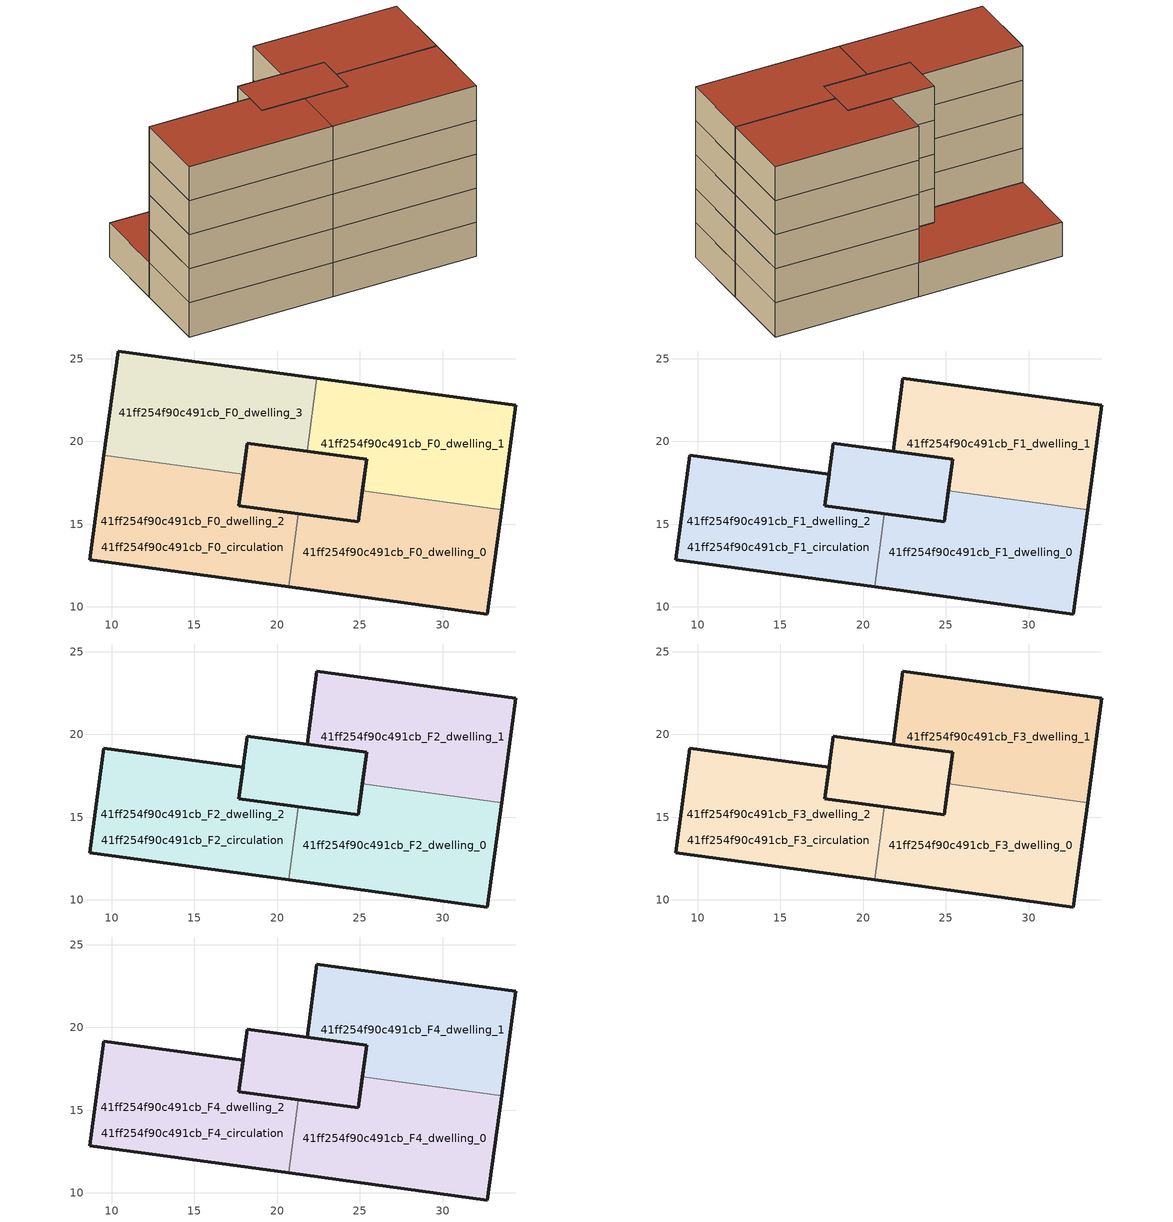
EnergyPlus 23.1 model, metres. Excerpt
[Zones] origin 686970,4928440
41ff254f90c491cb_F0_dwelling_0
 floor ground (EU_floor_Construction): 33.56,15.88 32.7,9.57 20.69,11.21 21.29,15.63 24.89,15.13 25.15,17.03 z0; 25.41,18.92 24.89,15.13 21.29,15.63 17.69,16.12 18.2,19.9 z0
 wall outside (EU_wall_Construction): 20.69,11.21 32.7,9.57 33.56,15.88 / 25.15,17.03 24.89,15.13 21.29,15.63 z0:3
 wall to 41ff254f90c491cb_F0_dwelling_1 (EU_wall_Construction): 33.56,15.88 25.15,17.03 z0:3
 wall to 41ff254f90c491cb_F0_dwelling_2 (EU_wall_Construction): 21.29,15.63 20.69,11.21 z0:3
41ff254f90c491cb_F0_dwelling_1
 floor ground (EU_floor_Construction): 34.42,22.18 33.56,15.88 25.15,17.03 25.41,18.92 21.81,19.41 22.41,23.82 z0
 wall outside (EU_wall_Construction): 33.56,15.88 34.42,22.18 22.41,23.82 / 21.81,19.41 25.41,18.92 25.15,17.03 z0:3
 wall to 41ff254f90c491cb_F0_dwelling_3 (EU_wall_Construction): 22.41,23.82 21.81,19.41 z0:3
41ff254f90c491cb_F0_dwelling_2
 floor ground (EU_floor_Construction): 21.29,15.63 20.69,11.21 8.67,12.85 9.53,19.16 17.94,18.01 17.69,16.12 z0; 25.41,18.92 24.89,15.13 21.29,15.63 17.69,16.12 18.2,19.9 z0
 wall outside (EU_wall_Construction): 9.53,19.16 8.67,12.85 20.69,11.21 / 21.29,15.63 17.69,16.12 17.94,18.01 z0:3
 wall to 41ff254f90c491cb_F0_dwelling_3 (EU_wall_Construction): 17.94,18.01 9.53,19.16 z0:3
41ff254f90c491cb_F0_dwelling_3
 floor ground (EU_floor_Construction): 22.41,23.82 21.81,19.41 18.2,19.9 17.94,18.01 9.53,19.16 10.39,25.46 z0
 wall outside (EU_wall_Construction): 17.94,18.01 18.2,19.9 21.81,19.41 / 22.41,23.82 10.39,25.46 9.53,19.16 z0:3
 roof outside (EU_roof_Construction): 21.81,19.41 22.41,23.82 10.39,25.46 9.53,19.16 17.94,18.01 18.2,19.9 z3
41ff254f90c491cb_F0_circulation
 floor ground (EU_floor_Construction): 33.56,15.88 32.7,9.57 20.69,11.21 21.29,15.63 24.89,15.13 25.15,17.03 z0; 25.41,18.92 24.89,15.13 21.29,15.63 17.69,16.12 18.2,19.9 z0; 21.29,15.63 20.69,11.21 8.67,12.85 9.53,19.16 17.94,18.01 17.69,16.12 z0
 wall outside (EU_wall_Construction): 18.2,19.9 17.69,16.12 24.89,15.13 25.41,18.92 18.2,19.9 z0:3
41ff254f90c491cb_F1_dwelling_0
 floor outside (EU_floor_Construction): 33.56,15.88 32.7,9.57 20.69,11.21 21.29,15.63 24.89,15.13 25.15,17.03 z3; 25.41,18.92 24.89,15.13 21.29,15.63 17.69,16.12 18.2,19.9 z3
 wall outside (EU_wall_Construction): 20.69,11.21 32.7,9.57 33.56,15.88 / 25.15,17.03 24.89,15.13 21.29,15.63 z3:6
 wall to 41ff254f90c491cb_F1_dwelling_1 (EU_wall_Construction): 33.56,15.88 25.15,17.03 z3:6
 wall to 41ff254f90c491cb_F1_dwelling_2 (EU_wall_Construction): 21.29,15.63 20.69,11.21 z3:6
41ff254f90c491cb_F1_dwelling_1
 floor to 41ff254f90c491cb_F0_dwelling_1 (EU_floor_Construction): 34.42,22.18 33.56,15.88 25.15,17.03 25.41,18.92 21.81,19.41 22.41,23.82 z3
 wall outside (EU_wall_Construction): 33.56,15.88 34.42,22.18 22.41,23.82 21.81,19.41 25.41,18.92 25.15,17.03 z3:6
41ff254f90c491cb_F1_dwelling_2
 floor to 41ff254f90c491cb_F0_dwelling_2 (EU_floor_Construction): 21.29,15.63 20.69,11.21 8.67,12.85 9.53,19.16 17.94,18.01 17.69,16.12 z3; 25.41,18.92 24.89,15.13 21.29,15.63 17.69,16.12 18.2,19.9 z3
 wall outside (EU_wall_Construction): 21.29,15.63 17.69,16.12 17.94,18.01 9.53,19.16 8.67,12.85 20.69,11.21 z3:6
41ff254f90c491cb_F1_circulation
 floor outside (EU_floor_Construction): 25.41,18.92 24.89,15.13 21.29,15.63 17.69,16.12 18.2,19.9 z3; 21.29,15.63 20.69,11.21 8.67,12.85 9.53,19.16 17.94,18.01 17.69,16.12 z3
 floor to 41ff254f90c491cb_F0_circulation (EU_floor_Construction): 33.56,15.88 32.7,9.57 20.69,11.21 21.29,15.63 24.89,15.13 25.15,17.03 z3
 wall outside (EU_wall_Construction): 18.2,19.9 17.69,16.12 24.89,15.13 25.41,18.92 18.2,19.9 z3:6
41ff254f90c491cb_F2_dwelling_0
 floor outside (EU_floor_Construction): 33.56,15.88 32.7,9.57 20.69,11.21 21.29,15.63 24.89,15.13 25.15,17.03 z6; 25.41,18.92 24.89,15.13 21.29,15.63 17.69,16.12 18.2,19.9 z6
 wall outside (EU_wall_Construction): 20.69,11.21 32.7,9.57 33.56,15.88 / 25.15,17.03 24.89,15.13 21.29,15.63 z6:9
 wall to 41ff254f90c491cb_F2_dwelling_1 (EU_wall_Construction): 33.56,15.88 25.15,17.03 z6:9
 wall to 41ff254f90c491cb_F2_dwelling_2 (EU_wall_Construction): 21.29,15.63 20.69,11.21 z6:9
41ff254f90c491cb_F2_dwelling_1
 floor to 41ff254f90c491cb_F1_dwelling_1 (EU_floor_Construction): 34.42,22.18 33.56,15.88 25.15,17.03 25.41,18.92 21.81,19.41 22.41,23.82 z6
 wall outside (EU_wall_Construction): 33.56,15.88 34.42,22.18 22.41,23.82 21.81,19.41 25.41,18.92 25.15,17.03 z6:9
41ff254f90c491cb_F2_dwelling_2
 floor to 41ff254f90c491cb_F1_dwelling_2 (EU_floor_Construction): 21.29,15.63 20.69,11.21 8.67,12.85 9.53,19.16 17.94,18.01 17.69,16.12 z6; 25.41,18.92 24.89,15.13 21.29,15.63 17.69,16.12 18.2,19.9 z6
 wall outside (EU_wall_Construction): 21.29,15.63 17.69,16.12 17.94,18.01 9.53,19.16 8.67,12.85 20.69,11.21 z6:9
41ff254f90c491cb_F2_circulation
 floor outside (EU_floor_Construction): 25.41,18.92 24.89,15.13 21.29,15.63 17.69,16.12 18.2,19.9 z6; 21.29,15.63 20.69,11.21 8.67,12.85 9.53,19.16 17.94,18.01 17.69,16.12 z6
 floor to 41ff254f90c491cb_F1_circulation (EU_floor_Construction): 33.56,15.88 32.7,9.57 20.69,11.21 21.29,15.63 24.89,15.13 25.15,17.03 z6
 wall outside (EU_wall_Construction): 18.2,19.9 17.69,16.12 24.89,15.13 25.41,18.92 18.2,19.9 z6:9
41ff254f90c491cb_F3_dwelling_0
 floor outside (EU_floor_Construction): 33.56,15.88 32.7,9.57 20.69,11.21 21.29,15.63 24.89,15.13 25.15,17.03 z9; 25.41,18.92 24.89,15.13 21.29,15.63 17.69,16.12 18.2,19.9 z9
 wall outside (EU_wall_Construction): 20.69,11.21 32.7,9.57 33.56,15.88 / 25.15,17.03 24.89,15.13 21.29,15.63 z9:12
 wall to 41ff254f90c491cb_F3_dwelling_1 (EU_wall_Construction): 33.56,15.88 25.15,17.03 z9:12
 wall to 41ff254f90c491cb_F3_dwelling_2 (EU_wall_Construction): 21.29,15.63 20.69,11.21 z9:12
41ff254f90c491cb_F3_dwelling_1
 floor to 41ff254f90c491cb_F2_dwelling_1 (EU_floor_Construction): 34.42,22.18 33.56,15.88 25.15,17.03 25.41,18.92 21.81,19.41 22.41,23.82 z9
 wall outside (EU_wall_Construction): 33.56,15.88 34.42,22.18 22.41,23.82 21.81,19.41 25.41,18.92 25.15,17.03 z9:12
41ff254f90c491cb_F3_dwelling_2
 floor to 41ff254f90c491cb_F2_dwelling_2 (EU_floor_Construction): 21.29,15.63 20.69,11.21 8.67,12.85 9.53,19.16 17.94,18.01 17.69,16.12 z9; 25.41,18.92 24.89,15.13 21.29,15.63 17.69,16.12 18.2,19.9 z9
 wall outside (EU_wall_Construction): 21.29,15.63 17.69,16.12 17.94,18.01 9.53,19.16 8.67,12.85 20.69,11.21 z9:12
41ff254f90c491cb_F3_circulation
 floor outside (EU_floor_Construction): 25.41,18.92 24.89,15.13 21.29,15.63 17.69,16.12 18.2,19.9 z9; 21.29,15.63 20.69,11.21 8.67,12.85 9.53,19.16 17.94,18.01 17.69,16.12 z9
 floor to 41ff254f90c491cb_F2_circulation (EU_floor_Construction): 33.56,15.88 32.7,9.57 20.69,11.21 21.29,15.63 24.89,15.13 25.15,17.03 z9
 wall outside (EU_wall_Construction): 18.2,19.9 17.69,16.12 24.89,15.13 25.41,18.92 18.2,19.9 z9:12
41ff254f90c491cb_F4_dwelling_0
 floor outside (EU_floor_Construction): 33.56,15.88 32.7,9.57 20.69,11.21 21.29,15.63 24.89,15.13 25.15,17.03 z12; 25.41,18.92 24.89,15.13 21.29,15.63 17.69,16.12 18.2,19.9 z12
 wall outside (EU_wall_Construction): 20.69,11.21 32.7,9.57 33.56,15.88 / 25.15,17.03 24.89,15.13 21.29,15.63 z12:15
 wall to 41ff254f90c491cb_F4_dwelling_1 (EU_wall_Construction): 33.56,15.88 25.15,17.03 z12:15
 wall to 41ff254f90c491cb_F4_dwelling_2 (EU_wall_Construction): 21.29,15.63 20.69,11.21 z12:15
 roof outside (EU_roof_Construction): 24.89,15.13 25.41,18.92 18.2,19.9 17.69,16.12 21.29,15.63 z15; 32.7,9.57 33.56,15.88 25.15,17.03 24.89,15.13 21.29,15.63 20.69,11.21 z15
41ff254f90c491cb_F4_dwelling_1
 floor to 41ff254f90c491cb_F3_dwelling_1 (EU_floor_Construction): 34.42,22.18 33.56,15.88 25.15,17.03 25.41,18.92 21.81,19.41 22.41,23.82 z12
 wall outside (EU_wall_Construction): 33.56,15.88 34.42,22.18 22.41,23.82 21.81,19.41 25.41,18.92 25.15,17.03 z12:15
 roof outside (EU_roof_Construction): 33.56,15.88 34.42,22.18 22.41,23.82 21.81,19.41 25.41,18.92 25.15,17.03 z15
41ff254f90c491cb_F4_dwelling_2
 floor to 41ff254f90c491cb_F3_dwelling_2 (EU_floor_Construction): 21.29,15.63 20.69,11.21 8.67,12.85 9.53,19.16 17.94,18.01 17.69,16.12 z12; 25.41,18.92 24.89,15.13 21.29,15.63 17.69,16.12 18.2,19.9 z12
 wall outside (EU_wall_Construction): 21.29,15.63 17.69,16.12 17.94,18.01 9.53,19.16 8.67,12.85 20.69,11.21 z12:15
 roof outside (EU_roof_Construction): 24.89,15.13 25.41,18.92 18.2,19.9 17.69,16.12 21.29,15.63 z15; 20.69,11.21 21.29,15.63 17.69,16.12 17.94,18.01 9.53,19.16 8.67,12.85 z15
41ff254f90c491cb_F4_circulation
 floor outside (EU_floor_Construction): 25.41,18.92 24.89,15.13 21.29,15.63 17.69,16.12 18.2,19.9 z12; 21.29,15.63 20.69,11.21 8.67,12.85 9.53,19.16 17.94,18.01 17.69,16.12 z12
 floor to 41ff254f90c491cb_F3_circulation (EU_floor_Construction): 33.56,15.88 32.7,9.57 20.69,11.21 21.29,15.63 24.89,15.13 25.15,17.03 z12
 wall outside (EU_wall_Construction): 18.2,19.9 17.69,16.12 24.89,15.13 25.41,18.92 18.2,19.9 z12:15
 roof outside (EU_roof_Construction): 24.89,15.13 25.41,18.92 18.2,19.9 17.69,16.12 21.29,15.63 z15; 32.7,9.57 33.56,15.88 25.15,17.03 24.89,15.13 21.29,15.63 20.69,11.21 z15; 20.69,11.21 21.29,15.63 17.69,16.12 17.94,18.01 9.53,19.16 8.67,12.85 z15
[Building]
EU S2 Campaign: North Axis=0; Terrain=City; Solar Distribution=FullExterior
[Site:Location]
Bologna: Latitude=44.5; Longitude=11.25; Time Zone=1; Elevation=37
[SizingPeriod:WeatherFileDays]
AnnualSizingPeriod: Begin Month=1; Begin Day of Month=1; End Month=12; End Day of Month=31; Day of Week for Start Day=Monday; Use Weather File Daylight Saving Period=No; Use Weather File Rain and Snow Indicators=No
[MATERIAL]
EU_InternalMass_Material: Roughness=MediumRough; Thickness=0.1; Conductivity=1; Density=1800; Specific Heat=900; Thermal Absorptance=0.9; Solar Absorptance=0.7; Visible Absorptance=0.7
[MATERIAL:NOMASS] Roughness=MediumRough; Thermal Absorptance=0.9; Solar Absorptance=0.7; Visible Absorptance=0.7
Name | Thermal Resistance
EU_wall_NoMass | 0.905828
EU_roof_NoMass | 0.37593
EU_floor_NoMass | 0.67114
[CONSTRUCTION]
EU_wall_Construction: EU_wall_NoMass
EU_roof_Construction: EU_roof_NoMass
EU_floor_Construction: EU_floor_NoMass
EU_InternalMass_Construction: EU_InternalMass_Material
[ZONE] Type=1; Multiplier=1; Ceiling Height=autocalculate; Floor Area=autocalculate; Part of Total Floor Area=Yes
Name | Volume
41ff254f90c491cb_F0_dwelling_0; 41ff254f90c491cb_F1_dwelling_0; 41ff254f90c491cb_F2_dwelling_0; 41ff254f90c491cb_F3_dwelling_0; 41ff254f90c491cb_F4_dwelling_0 | 293.977
41ff254f90c491cb_F0_dwelling_1; 41ff254f90c491cb_F1_dwelling_1; 41ff254f90c491cb_F2_dwelling_1; 41ff254f90c491cb_F3_dwelling_1; 41ff254f90c491cb_F4_dwelling_1 | 210.644
41ff254f90c491cb_F0_dwelling_2 | 293.975
41ff254f90c491cb_F1_dwelling_2; 41ff254f90c491cb_F2_dwelling_2; 41ff254f90c491cb_F3_dwelling_2; 41ff254f90c491cb_F4_dwelling_2 | 293.976
41ff254f90c491cb_F0_dwelling_3 | 210.643
41ff254f90c491cb_F0_circulation | 504.622
41ff254f90c491cb_F1_circulation; 41ff254f90c491cb_F2_circulation; 41ff254f90c491cb_F3_circulation; 41ff254f90c491cb_F4_circulation | 504.621
[INTERNALMASS] Construction=EU_InternalMass_Construction
Name | Zone or ZoneList | Surface Area
41ff254f90c491cb_F0_dwelling_0_EU_InternalMass | 41ff254f90c491cb_F0_dwelling_0 | 70.2147
41ff254f90c491cb_F0_dwelling_1_EU_InternalMass | 41ff254f90c491cb_F0_dwelling_1 | 70.2147
41ff254f90c491cb_F0_dwelling_2_EU_InternalMass | 41ff254f90c491cb_F0_dwelling_2 | 70.2147
41ff254f90c491cb_F0_dwelling_3_EU_InternalMass | 41ff254f90c491cb_F0_dwelling_3 | 70.2147
41ff254f90c491cb_F1_dwelling_0_EU_InternalMass | 41ff254f90c491cb_F1_dwelling_0 | 140.429
41ff254f90c491cb_F1_dwelling_1_EU_InternalMass | 41ff254f90c491cb_F1_dwelling_1 | 70.2147
41ff254f90c491cb_F1_dwelling_2_EU_InternalMass | 41ff254f90c491cb_F1_dwelling_2 | 70.2147
41ff254f90c491cb_F2_dwelling_0_EU_InternalMass | 41ff254f90c491cb_F2_dwelling_0 | 140.429
41ff254f90c491cb_F2_dwelling_1_EU_InternalMass | 41ff254f90c491cb_F2_dwelling_1 | 70.2147
41ff254f90c491cb_F2_dwelling_2_EU_InternalMass | 41ff254f90c491cb_F2_dwelling_2 | 70.2147
41ff254f90c491cb_F3_dwelling_0_EU_InternalMass | 41ff254f90c491cb_F3_dwelling_0 | 140.429
41ff254f90c491cb_F3_dwelling_1_EU_InternalMass | 41ff254f90c491cb_F3_dwelling_1 | 70.2147
41ff254f90c491cb_F3_dwelling_2_EU_InternalMass | 41ff254f90c491cb_F3_dwelling_2 | 70.2147
41ff254f90c491cb_F4_dwelling_0_EU_InternalMass | 41ff254f90c491cb_F4_dwelling_0 | 140.429
41ff254f90c491cb_F4_dwelling_1_EU_InternalMass | 41ff254f90c491cb_F4_dwelling_1 | 70.2147
41ff254f90c491cb_F4_dwelling_2_EU_InternalMass | 41ff254f90c491cb_F4_dwelling_2 | 70.2147
[OTHEREQUIPMENT] Fuel Type=Electricity; Design Level Calculation Method=Watts/Area; Power per Zone Floor Area=1; Fraction Latent=0; Fraction Radiant=0; Fraction Lost=0; Carbon Dioxide Generation Rate=0; EndUse Subcategory=EU_Step8_InternalGains
Name | Zone or ZoneList or Space or SpaceList | Schedule
EU_Step8_InternalGain_41ff254f90c491cb_F0_dwelling_0_f000 | 41ff254f90c491cb_F0_dwelling_0 | EU_Step8_GainSchedule_41ff254f90c491cb_F0_dwelling_0_f000
EU_Step8_InternalGain_41ff254f90c491cb_F0_dwelling_1_f000 | 41ff254f90c491cb_F0_dwelling_1 | EU_Step8_GainSchedule_41ff254f90c491cb_F0_dwelling_1_f000
EU_Step8_InternalGain_41ff254f90c491cb_F0_dwelling_2_f000 | 41ff254f90c491cb_F0_dwelling_2 | EU_Step8_GainSchedule_41ff254f90c491cb_F0_dwelling_2_f000
EU_Step8_InternalGain_41ff254f90c491cb_F0_dwelling_3_f000 | 41ff254f90c491cb_F0_dwelling_3 | EU_Step8_GainSchedule_41ff254f90c491cb_F0_dwelling_3_f000
EU_Step8_InternalGain_41ff254f90c491cb_F1_dwelling_0_f000 | 41ff254f90c491cb_F1_dwelling_0 | EU_Step8_GainSchedule_41ff254f90c491cb_F1_dwelling_0_f000
EU_Step8_InternalGain_41ff254f90c491cb_F1_dwelling_1_f000 | 41ff254f90c491cb_F1_dwelling_1 | EU_Step8_GainSchedule_41ff254f90c491cb_F1_dwelling_1_f000
EU_Step8_InternalGain_41ff254f90c491cb_F1_dwelling_2_f000 | 41ff254f90c491cb_F1_dwelling_2 | EU_Step8_GainSchedule_41ff254f90c491cb_F1_dwelling_2_f000
EU_Step8_InternalGain_41ff254f90c491cb_F2_dwelling_0_f000 | 41ff254f90c491cb_F2_dwelling_0 | EU_Step8_GainSchedule_41ff254f90c491cb_F2_dwelling_0_f000
EU_Step8_InternalGain_41ff254f90c491cb_F2_dwelling_1_f000 | 41ff254f90c491cb_F2_dwelling_1 | EU_Step8_GainSchedule_41ff254f90c491cb_F2_dwelling_1_f000
EU_Step8_InternalGain_41ff254f90c491cb_F2_dwelling_2_f000 | 41ff254f90c491cb_F2_dwelling_2 | EU_Step8_GainSchedule_41ff254f90c491cb_F2_dwelling_2_f000
EU_Step8_InternalGain_41ff254f90c491cb_F3_dwelling_0_f000 | 41ff254f90c491cb_F3_dwelling_0 | EU_Step8_GainSchedule_41ff254f90c491cb_F3_dwelling_0_f000
EU_Step8_InternalGain_41ff254f90c491cb_F3_dwelling_1_f000 | 41ff254f90c491cb_F3_dwelling_1 | EU_Step8_GainSchedule_41ff254f90c491cb_F3_dwelling_1_f000
EU_Step8_InternalGain_41ff254f90c491cb_F3_dwelling_2_f000 | 41ff254f90c491cb_F3_dwelling_2 | EU_Step8_GainSchedule_41ff254f90c491cb_F3_dwelling_2_f000
EU_Step8_InternalGain_41ff254f90c491cb_F4_dwelling_0_f000 | 41ff254f90c491cb_F4_dwelling_0 | EU_Step8_GainSchedule_41ff254f90c491cb_F4_dwelling_0_f000
EU_Step8_InternalGain_41ff254f90c491cb_F4_dwelling_1_f000 | 41ff254f90c491cb_F4_dwelling_1 | EU_Step8_GainSchedule_41ff254f90c491cb_F4_dwelling_1_f000
EU_Step8_InternalGain_41ff254f90c491cb_F4_dwelling_2_f000 | 41ff254f90c491cb_F4_dwelling_2 | EU_Step8_GainSchedule_41ff254f90c491cb_F4_dwelling_2_f000
[ZONEINFILTRATION:DESIGNFLOWRATE] Schedule=EU_AlwaysOn; Design Flow Rate Calculation Method=Flow/Area; Flow Rate per Floor Area=0.0005; Constant Term Coefficient=1; Temperature Term Coefficient=0; Velocity Term Coefficient=0; Velocity Squared Term Coefficient=0
Name | Zone or ZoneList or Space or SpaceList
EU_Circulation_Infiltration_41ff254f90c491cb_F0_circulation | 41ff254f90c491cb_F0_circulation
EU_Circulation_Infiltration_41ff254f90c491cb_F1_circulation | 41ff254f90c491cb_F1_circulation
EU_Circulation_Infiltration_41ff254f90c491cb_F2_circulation | 41ff254f90c491cb_F2_circulation
EU_Circulation_Infiltration_41ff254f90c491cb_F3_circulation | 41ff254f90c491cb_F3_circulation
EU_Circulation_Infiltration_41ff254f90c491cb_F4_circulation | 41ff254f90c491cb_F4_circulation
[ZONEVENTILATION:DESIGNFLOWRATE] Schedule=EU_AlwaysOn; Design Flow Rate Calculation Method=AirChanges/Hour; Air Changes per Hour=0.73129; Ventilation Type=Natural; Fan Pressure Rise=0; Fan Total Efficiency=1; Constant Term Coefficient=1; Temperature Term Coefficient=0; Velocity Term Coefficient=0; Velocity Squared Term Coefficient=0; Minimum Indoor Temperature=-100; Maximum Indoor Temperature=100; Delta Temperature=-100; Minimum Outdoor Temperature=-100; Maximum Outdoor Temperature=100; Maximum Wind Speed=40
Name | Zone or ZoneList or Space or SpaceList
EU_ConstantAir_41ff254f90c491cb_F0_dwelling_0 | 41ff254f90c491cb_F0_dwelling_0
EU_ConstantAir_41ff254f90c491cb_F0_dwelling_1 | 41ff254f90c491cb_F0_dwelling_1
EU_ConstantAir_41ff254f90c491cb_F0_dwelling_2 | 41ff254f90c491cb_F0_dwelling_2
EU_ConstantAir_41ff254f90c491cb_F0_dwelling_3 | 41ff254f90c491cb_F0_dwelling_3
EU_ConstantAir_41ff254f90c491cb_F1_dwelling_0 | 41ff254f90c491cb_F1_dwelling_0
EU_ConstantAir_41ff254f90c491cb_F1_dwelling_1 | 41ff254f90c491cb_F1_dwelling_1
EU_ConstantAir_41ff254f90c491cb_F1_dwelling_2 | 41ff254f90c491cb_F1_dwelling_2
EU_ConstantAir_41ff254f90c491cb_F2_dwelling_0 | 41ff254f90c491cb_F2_dwelling_0
EU_ConstantAir_41ff254f90c491cb_F2_dwelling_1 | 41ff254f90c491cb_F2_dwelling_1
EU_ConstantAir_41ff254f90c491cb_F2_dwelling_2 | 41ff254f90c491cb_F2_dwelling_2
EU_ConstantAir_41ff254f90c491cb_F3_dwelling_0 | 41ff254f90c491cb_F3_dwelling_0
EU_ConstantAir_41ff254f90c491cb_F3_dwelling_1 | 41ff254f90c491cb_F3_dwelling_1
EU_ConstantAir_41ff254f90c491cb_F3_dwelling_2 | 41ff254f90c491cb_F3_dwelling_2
EU_ConstantAir_41ff254f90c491cb_F4_dwelling_0 | 41ff254f90c491cb_F4_dwelling_0
EU_ConstantAir_41ff254f90c491cb_F4_dwelling_1 | 41ff254f90c491cb_F4_dwelling_1
EU_ConstantAir_41ff254f90c491cb_F4_dwelling_2 | 41ff254f90c491cb_F4_dwelling_2
[HVACTEMPLATE:THERMOSTAT] Constant Heating Setpoint=20; Constant Cooling Setpoint=50
EU_HeatOnly_41ff254f90c491cb_F0_dwelling_0; EU_HeatOnly_41ff254f90c491cb_F0_dwelling_1; EU_HeatOnly_41ff254f90c491cb_F0_dwelling_2; EU_HeatOnly_41ff254f90c491cb_F0_dwelling_3; EU_HeatOnly_41ff254f90c491cb_F1_dwelling_0; EU_HeatOnly_41ff254f90c491cb_F1_dwelling_1; EU_HeatOnly_41ff254f90c491cb_F1_dwelling_2; EU_HeatOnly_41ff254f90c491cb_F2_dwelling_0; EU_HeatOnly_41ff254f90c491cb_F2_dwelling_1; EU_HeatOnly_41ff254f90c491cb_F2_dwelling_2; EU_HeatOnly_41ff254f90c491cb_F3_dwelling_0; EU_HeatOnly_41ff254f90c491cb_F3_dwelling_1; EU_HeatOnly_41ff254f90c491cb_F3_dwelling_2; EU_HeatOnly_41ff254f90c491cb_F4_dwelling_0; EU_HeatOnly_41ff254f90c491cb_F4_dwelling_1; EU_HeatOnly_41ff254f90c491cb_F4_dwelling_2
[HVACTEMPLATE:ZONE:IDEALLOADSAIRSYSTEM] System Availability Schedule=EU_AlwaysOn; Maximum Heating Supply Air Temperature=50; Minimum Cooling Supply Air Temperature=13; Maximum Heating Supply Air Humidity Ratio=0.0156; Minimum Cooling Supply Air Humidity Ratio=0.0077; Heating Limit=NoLimit; Cooling Limit=NoLimit; Heating Availability Schedule=EU_AlwaysOn; Cooling Availability Schedule=EU_CoolingOff; Dehumidification Control Type=ConstantSensibleHeatRatio; Cooling Sensible Heat Ratio=0.7; Dehumidification Setpoint=60; Humidification Control Type=None; Humidification Setpoint=30; Outdoor Air Method=None; Outdoor Air Flow Rate per Person=0.00944; Outdoor Air Flow Rate per Zone Floor Area=0; Outdoor Air Flow Rate per Zone=0; Demand Controlled Ventilation Type=None; Outdoor Air Economizer Type=NoEconomizer; Heat Recovery Type=None; Sensible Heat Recovery Effectiveness=0.7; Latent Heat Recovery Effectiveness=0.65
Name | Template Thermostat
41ff254f90c491cb_F0_dwelling_0 | EU_HeatOnly_41ff254f90c491cb_F0_dwelling_0
41ff254f90c491cb_F0_dwelling_1 | EU_HeatOnly_41ff254f90c491cb_F0_dwelling_1
41ff254f90c491cb_F0_dwelling_2 | EU_HeatOnly_41ff254f90c491cb_F0_dwelling_2
41ff254f90c491cb_F0_dwelling_3 | EU_HeatOnly_41ff254f90c491cb_F0_dwelling_3
41ff254f90c491cb_F1_dwelling_0 | EU_HeatOnly_41ff254f90c491cb_F1_dwelling_0
41ff254f90c491cb_F1_dwelling_1 | EU_HeatOnly_41ff254f90c491cb_F1_dwelling_1
41ff254f90c491cb_F1_dwelling_2 | EU_HeatOnly_41ff254f90c491cb_F1_dwelling_2
41ff254f90c491cb_F2_dwelling_0 | EU_HeatOnly_41ff254f90c491cb_F2_dwelling_0
41ff254f90c491cb_F2_dwelling_1 | EU_HeatOnly_41ff254f90c491cb_F2_dwelling_1
41ff254f90c491cb_F2_dwelling_2 | EU_HeatOnly_41ff254f90c491cb_F2_dwelling_2
41ff254f90c491cb_F3_dwelling_0 | EU_HeatOnly_41ff254f90c491cb_F3_dwelling_0
41ff254f90c491cb_F3_dwelling_1 | EU_HeatOnly_41ff254f90c491cb_F3_dwelling_1
41ff254f90c491cb_F3_dwelling_2 | EU_HeatOnly_41ff254f90c491cb_F3_dwelling_2
41ff254f90c491cb_F4_dwelling_0 | EU_HeatOnly_41ff254f90c491cb_F4_dwelling_0
41ff254f90c491cb_F4_dwelling_1 | EU_HeatOnly_41ff254f90c491cb_F4_dwelling_1
41ff254f90c491cb_F4_dwelling_2 | EU_HeatOnly_41ff254f90c491cb_F4_dwelling_2
[SIZING:ZONE] Zone Cooling Design Supply Air Temperature Input Method=SupplyAirTemperature; Zone Cooling Design Supply Air Temperature=13; Zone Heating Design Supply Air Temperature Input Method=SupplyAirTemperature; Zone Heating Design Supply Air Temperature=50; Zone Cooling Design Supply Air Humidity Ratio=0.008; Zone Heating Design Supply Air Humidity Ratio=0.008; Cooling Design Air Flow Method=DesignDay; Cooling Design Air Flow Rate=0; Cooling Minimum Air Flow per Zone Floor Area=0.000762; Cooling Minimum Air Flow=0; Cooling Minimum Air Flow Fraction=0.2; Heating Design Air Flow Method=DesignDay; Heating Design Air Flow Rate=0; Heating Maximum Air Flow per Zone Floor Area=0.002032; Heating Maximum Air Flow=0.141576; Heating Maximum Air Flow Fraction=0.3; Account for Dedicated Outdoor Air System=No; Dedicated Outdoor Air System Control Strategy=NeutralSupplyAir; Dedicated Outdoor Air Low Setpoint Temperature for Design=autosize; Dedicated Outdoor Air High Setpoint Temperature for Design=autosize; Zone Load Sizing Method=Sensible Load Only No Latent Load; Zone Latent Cooling Design Supply Air Humidity Ratio Input Method=HumidityRatioDifference; Zone Cooling Design Supply Air Humidity Ratio Difference=0.005; Zone Latent Heating Design Supply Air Humidity Ratio Input Method=HumidityRatioDifference; Zone Humidification Design Supply Air Humidity Ratio Difference=0.005
41ff254f90c491cb_F0_dwelling_0; 41ff254f90c491cb_F0_dwelling_1; 41ff254f90c491cb_F0_dwelling_2; 41ff254f90c491cb_F0_dwelling_3; 41ff254f90c491cb_F1_dwelling_0; 41ff254f90c491cb_F1_dwelling_1; 41ff254f90c491cb_F1_dwelling_2; 41ff254f90c491cb_F2_dwelling_0; 41ff254f90c491cb_F2_dwelling_1; 41ff254f90c491cb_F2_dwelling_2; 41ff254f90c491cb_F3_dwelling_0; 41ff254f90c491cb_F3_dwelling_1; 41ff254f90c491cb_F3_dwelling_2; 41ff254f90c491cb_F4_dwelling_0; 41ff254f90c491cb_F4_dwelling_1; 41ff254f90c491cb_F4_dwelling_2
[SCHEDULE:CONSTANT]
Name | Hourly Value
EU_AlwaysOn | 1
EU_CoolingOff | 0
[SCHEDULE:FILE] Column Number=1; Rows to Skip at Top=0; Number of Hours of Data=8760; Column Separator=Comma; Interpolate to Timestep=No; Minutes per Item=60; Adjust Schedule for Daylight Savings=Yes
Name | File
EU_Step8_GainSchedule_41ff254f90c491cb_F0_dwelling_0_f000 | ../../schedules/41ff254f90c491cb/41ff254f90c491cb_F0_dwelling_0_f000_gain.csv
EU_Step8_GainSchedule_41ff254f90c491cb_F0_dwelling_1_f000 | ../../schedules/41ff254f90c491cb/41ff254f90c491cb_F0_dwelling_1_f000_gain.csv
EU_Step8_GainSchedule_41ff254f90c491cb_F0_dwelling_2_f000 | ../../schedules/41ff254f90c491cb/41ff254f90c491cb_F0_dwelling_2_f000_gain.csv
EU_Step8_GainSchedule_41ff254f90c491cb_F0_dwelling_3_f000 | ../../schedules/41ff254f90c491cb/41ff254f90c491cb_F0_dwelling_3_f000_gain.csv
EU_Step8_GainSchedule_41ff254f90c491cb_F1_dwelling_0_f000 | ../../schedules/41ff254f90c491cb/41ff254f90c491cb_F1_dwelling_0_f000_gain.csv
EU_Step8_GainSchedule_41ff254f90c491cb_F1_dwelling_1_f000 | ../../schedules/41ff254f90c491cb/41ff254f90c491cb_F1_dwelling_1_f000_gain.csv
EU_Step8_GainSchedule_41ff254f90c491cb_F1_dwelling_2_f000 | ../../schedules/41ff254f90c491cb/41ff254f90c491cb_F1_dwelling_2_f000_gain.csv
EU_Step8_GainSchedule_41ff254f90c491cb_F2_dwelling_0_f000 | ../../schedules/41ff254f90c491cb/41ff254f90c491cb_F2_dwelling_0_f000_gain.csv
EU_Step8_GainSchedule_41ff254f90c491cb_F2_dwelling_1_f000 | ../../schedules/41ff254f90c491cb/41ff254f90c491cb_F2_dwelling_1_f000_gain.csv
EU_Step8_GainSchedule_41ff254f90c491cb_F2_dwelling_2_f000 | ../../schedules/41ff254f90c491cb/41ff254f90c491cb_F2_dwelling_2_f000_gain.csv
EU_Step8_GainSchedule_41ff254f90c491cb_F3_dwelling_0_f000 | ../../schedules/41ff254f90c491cb/41ff254f90c491cb_F3_dwelling_0_f000_gain.csv
EU_Step8_GainSchedule_41ff254f90c491cb_F3_dwelling_1_f000 | ../../schedules/41ff254f90c491cb/41ff254f90c491cb_F3_dwelling_1_f000_gain.csv
EU_Step8_GainSchedule_41ff254f90c491cb_F3_dwelling_2_f000 | ../../schedules/41ff254f90c491cb/41ff254f90c491cb_F3_dwelling_2_f000_gain.csv
EU_Step8_GainSchedule_41ff254f90c491cb_F4_dwelling_0_f000 | ../../schedules/41ff254f90c491cb/41ff254f90c491cb_F4_dwelling_0_f000_gain.csv
EU_Step8_GainSchedule_41ff254f90c491cb_F4_dwelling_1_f000 | ../../schedules/41ff254f90c491cb/41ff254f90c491cb_F4_dwelling_1_f000_gain.csv
EU_Step8_GainSchedule_41ff254f90c491cb_F4_dwelling_2_f000 | ../../schedules/41ff254f90c491cb/41ff254f90c491cb_F4_dwelling_2_f000_gain.csv
